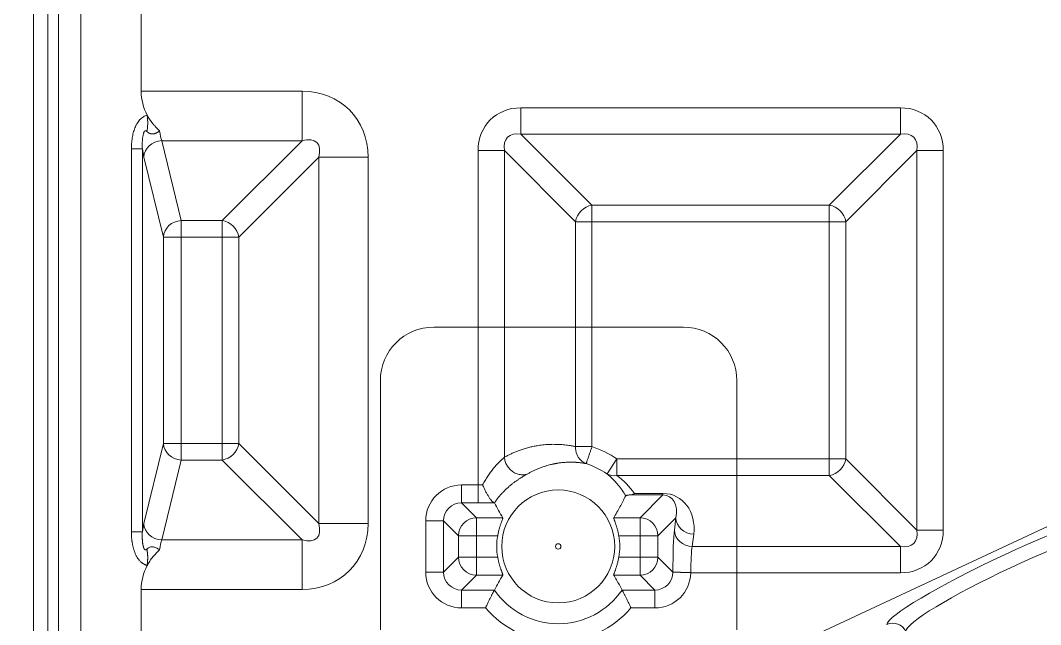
# Model space of a CAD drawing. Header units: millimetres. Extents: x 559 to 1112, y 323 to 643.
# Drawn here: x 668.85 to 697.47, y 464.97 to 481.92 of the extents above; entities that cross this region are included whole.
import ezdxf

# ---------------------------------------------------------------- set-up
doc = ezdxf.new("R2010")
doc.units = ezdxf.units.MM
doc.layers.add('core', color=7, linetype='Continuous', lineweight=20)

msp = doc.modelspace()

# ---------------------------------------------------------------- linework, layer by layer
at = {"layer": 'core', "lineweight": 13}
for p, q in [((669.211, 497.342), (669.211, 453.078)), ((669.613, 453.078), (669.613, 497.342)), ((669.917, 483.487), (669.917, 453.078)), ((670.542, 453.078), (670.542, 483.425)), ((672.236, 483.428), (672.236, 479.935)), ((676.752, 479.936), (672.236, 479.936)), ((676.752, 479.936), (676.752, 478.549)), ((693.535, 479.472), (682.887, 479.472)), ((682.887, 478.732), (682.887, 479.472)), ((693.535, 479.472), (693.535, 478.732)), ((672.81, 478.549), (676.752, 478.549)), ((672.81, 478.549), (673.359, 476.306)), ((674.509, 476.306), (676.752, 478.549)), ((682.887, 478.732), (693.535, 478.732)), ((682.887, 478.732), (684.881, 476.738)), ((691.54, 476.738), (693.535, 478.732)), ((671.959, 478.32), (671.959, 467.573)), ((671.959, 478.32), (672.267, 478.32)), ((672.267, 467.573), (672.267, 478.32)), ((681.685, 478.27), (682.425, 478.27)), ((681.685, 478.27), (681.685, 473.318)), ((682.425, 473.318), (682.425, 478.27)), ((684.419, 476.276), (682.425, 478.27)), ((693.997, 478.27), (692.003, 476.276)), ((693.997, 478.27), (694.736, 478.27)), ((693.997, 478.27), (693.997, 467.622)), ((694.736, 467.622), (694.736, 478.27)), ((672.858, 475.844), (672.31, 478.087)), ((677.215, 478.087), (674.971, 475.844)), ((677.215, 478.087), (678.601, 478.087)), ((677.215, 478.087), (677.215, 467.806)), ((678.601, 467.806), (678.601, 478.087)), ((684.881, 476.276), (684.881, 476.738)), ((691.54, 476.738), (684.881, 476.738)), ((691.54, 476.738), (691.54, 476.276)), ((673.359, 475.844), (673.359, 476.306)), ((674.509, 476.306), (673.359, 476.306)), ((674.509, 476.306), (674.509, 475.844)), ((684.419, 476.276), (684.419, 473.318)), ((684.419, 476.276), (684.881, 476.276)), ((684.881, 476.276), (691.54, 476.276)), ((684.881, 473.318), (684.881, 476.276)), ((691.54, 476.276), (692.003, 476.276)), ((691.54, 476.276), (691.54, 469.617)), ((692.003, 469.617), (692.003, 476.276)), ((672.858, 475.844), (672.858, 470.049)), ((672.858, 475.844), (673.359, 475.844)), ((673.359, 470.049), (673.359, 475.844)), ((673.359, 475.844), (674.509, 475.844)), ((674.509, 475.844), (674.509, 470.049)), ((674.509, 475.844), (674.971, 475.844)), ((674.971, 470.049), (674.971, 475.844)), ((681.685, 473.318), (681.685, 468.887)), ((682.425, 469.664), (682.425, 473.318)), ((684.419, 473.318), (684.419, 469.963)), ((684.881, 469.963), (684.881, 473.318)), ((672.31, 467.806), (672.858, 470.049)), ((673.359, 470.049), (672.858, 470.049)), ((673.359, 469.587), (673.359, 470.049)), ((674.509, 470.049), (673.359, 470.049)), ((674.971, 470.049), (674.509, 470.049)), ((674.509, 469.587), (674.509, 470.049)), ((674.971, 470.049), (677.215, 467.806)), ((673.359, 469.587), (672.81, 467.343)), ((673.359, 469.587), (674.509, 469.587)), ((676.752, 467.343), (674.509, 469.587)), ((685.583, 469.617), (685.303, 469.2)), ((688.945, 469.617), (685.583, 469.617)), ((685.583, 469.154), (685.583, 469.617)), ((688.945, 469.617), (688.945, 469.154)), ((691.54, 469.617), (688.945, 469.617)), ((692.003, 469.617), (691.54, 469.617)), ((691.54, 469.617), (691.54, 469.154)), ((692.003, 469.617), (693.997, 467.622)), ((685.583, 469.154), (688.945, 469.154)), ((688.945, 469.154), (688.945, 467.16)), ((688.945, 469.154), (691.54, 469.154)), ((693.535, 467.16), (691.54, 469.154)), ((681.222, 468.385), (681.222, 468.887)), ((681.685, 468.887), (681.222, 468.887)), ((681.685, 468.887), (681.685, 468.385)), ((685.945, 468.608), (686.872, 468.608)), ((686.872, 468.648), (686.076, 468.648)), ((686.23, 467.966), (686.872, 468.608)), ((686.872, 468.648), (686.872, 468.608)), ((681.222, 468.385), (681.641, 467.966)), ((681.222, 468.385), (681.685, 468.385)), ((681.641, 467.463), (681.641, 467.966)), ((682.381, 467.966), (681.641, 467.966)), ((686.23, 467.966), (685.49, 467.966)), ((686.23, 467.463), (686.23, 467.966)), ((687.235, 467.966), (686.732, 467.463)), ((687.193, 467.622), (687.235, 467.966)), ((678.601, 467.806), (677.215, 467.806)), ((680.719, 467.883), (680.217, 467.883)), ((680.217, 467.883), (680.217, 466.441)), ((681.139, 467.463), (680.719, 467.883)), ((680.719, 466.441), (680.719, 467.883)), ((690.135, 464.208), (697.82, 467.792)), ((681.139, 467.463), (681.641, 467.463)), ((681.139, 467.463), (681.139, 466.86)), ((681.641, 466.86), (681.641, 467.463)), ((681.641, 467.463), (682.237, 467.463)), ((685.634, 467.463), (686.23, 467.463)), ((686.23, 467.463), (686.732, 467.463)), ((686.23, 467.463), (686.23, 466.86)), ((686.732, 466.86), (686.732, 467.463)), ((687.737, 467.504), (687.695, 467.16)), ((694.736, 467.622), (693.997, 467.622)), ((676.752, 467.343), (672.81, 467.343)), ((676.752, 467.343), (676.752, 465.957)), ((688.945, 467.16), (687.695, 467.16)), ((693.535, 467.16), (688.945, 467.16)), ((693.535, 467.16), (693.535, 466.421)), ((680.719, 466.441), (681.139, 466.86)), ((681.641, 466.86), (681.139, 466.86)), ((682.237, 466.86), (681.641, 466.86)), ((681.641, 466.358), (681.641, 466.86)), ((686.23, 466.86), (685.634, 466.86)), ((686.732, 466.86), (686.23, 466.86)), ((686.23, 466.86), (686.23, 466.358)), ((686.732, 466.86), (687.151, 466.441)), ((680.719, 466.441), (680.217, 466.441)), ((681.641, 466.358), (681.222, 465.939)), ((681.641, 466.358), (682.381, 466.358)), ((685.49, 466.358), (686.23, 466.358)), ((686.649, 465.939), (686.23, 466.358)), ((687.653, 466.421), (688.945, 466.421)), ((688.945, 466.421), (693.535, 466.421)), ((672.236, 465.957), (672.236, 463.05)), ((672.236, 465.957), (676.752, 465.957)), ((682.143, 465.939), (681.222, 465.939)), ((681.222, 465.939), (681.222, 465.436)), ((686.649, 465.939), (685.727, 465.939)), ((686.649, 465.939), (686.649, 465.436)), ((681.222, 465.436), (681.895, 465.436)), ((685.975, 465.436), (686.649, 465.436))]:
    msp.add_line(p, q, dxfattribs=at)
at = {"layer": 'core', "color": 2, "lineweight": 13}
for p, q in [((681.685, 473.318), (680.445, 473.318)), ((681.685, 473.318), (680.445, 473.318)), ((682.425, 473.318), (681.685, 473.318)), ((682.425, 473.318), (681.685, 473.318)), ((682.425, 473.318), (684.419, 473.318)), ((682.425, 473.318), (684.419, 473.318)), ((684.419, 473.318), (684.881, 473.318)), ((684.419, 473.318), (684.881, 473.318)), ((687.445, 473.318), (684.881, 473.318)), ((687.445, 473.318), (684.881, 473.318)), ((678.945, 471.818), (678.945, 464.818)), ((678.945, 471.818), (678.945, 464.818)), ((688.945, 469.617), (688.945, 471.818)), ((688.945, 469.617), (688.945, 471.818)), ((688.945, 469.617), (688.945, 469.154)), ((688.945, 469.154), (688.945, 467.16)), ((688.945, 466.421), (688.945, 467.16)), ((688.945, 466.421), (688.945, 467.16)), ((688.945, 464.818), (688.945, 466.421)), ((688.945, 464.818), (688.945, 466.421))]:
    msp.add_line(p, q, dxfattribs=at)
at = {"layer": 'core', "lineweight": 13}
for radius in [1.584, 0.077]:
    msp.add_circle((683.935, 467.162), radius, dxfattribs=at)
for centre, radius, start, end in [((719.145, 493.318), 100.6, 102.90589, 234.03401), ((719.145, 493.318), 100.175, 102.90589, 234.02621), ((719.145, 493.318), 99.403, 102.30628, 234.05643), ((719.145, 493.318), 99.101, 102.30628, 234.08425), ((719.145, 493.318), 99.011, 102.22118, 234.09442), ((683.935, 467.162), 2.956, 56.1318, 71.3427), ((683.935, 467.162), 2.454, 56.1318, 71.3437), ((719.145, 487.282), 85.99, 192.44405, 257.55596), ((719.145, 487.282), 84.657, 193.18185, 256.81814), ((683.935, 467.162), 1.725, 169.9362, 190.0638), ((683.935, 467.162), 1.725, 349.9362, 10.0638), ((683.935, 467.162), 2.169, 214.3176, 325.6825), ((683.935, 467.162), 2.672, 220.2252, 319.7748)]:
    msp.add_arc(centre, radius, start, end, dxfattribs=at)
at = {"layer": 'core', "color": 2, "lineweight": 13}
for centre, start, end in [((680.445, 471.818), 90, 180), ((680.445, 471.818), 90, 180), ((687.445, 471.818), 0, 90), ((687.445, 471.818), 0, 90)]:
    msp.add_arc(centre, 1.5, start, end, dxfattribs=at)
at = {"layer": 'core', "lineweight": 13}
for centre, major_axis, ratio, start_param, end_param in [((673.826, 479.936), (1.59, 0), 0.948965, 3.141766, 3.600913), ((676.411, 477.746), (1.665, 1.665), 0.854588, 5.576034, 6.990337), ((683.109, 478.048), (1.082, -1.082), 0.854588, 2.434441, 3.848744), ((693.313, 478.048), (-1.082, -1.082), 0.854588, 2.434441, 3.848744), ((672.81, 478.087), (-0.489, -0.12), 0.914519, 4.492315, 6.021833), ((672.893, 479.936), (0, 1.509), 0.140139, 2.400552, 2.735758), ((676.411, 477.746), (0.753, 0.753), 0.472398, 5.576034, 6.990337), ((683.109, 478.048), (-0.596, 0.596), 0.596993, 5.576034, 6.990337), ((693.313, 478.048), (0.596, 0.596), 0.596993, 5.576034, 6.990337), ((672.393, 479.936), (0, 2.012), 0.105104, 2.502949, 2.735758), ((684.881, 476.276), (0.356, 0.356), 0.854588, 0.863645, 2.277948), ((691.54, 476.276), (0.356, -0.356), 0.854588, 0.863645, 2.277948), ((673.359, 475.844), (0.489, 0.12), 0.914519, 1.350722, 2.880241), ((674.509, 475.844), (-0.356, 0.356), 0.854588, 4.005238, 5.41954), ((673.359, 470.049), (-0.489, 0.12), 0.914519, 0.261352, 1.79087), ((674.509, 470.049), (0.356, 0.356), 0.854588, 4.005238, 5.41954), ((691.54, 469.617), (-0.356, -0.356), 0.854588, 0.863645, 2.277948), ((685.583, 469.617), (-0.311, -0.395), 0.821182, 0.091839, 0.763976), ((683.935, 467.029), (0, 2.697), 0.992534, 5.356382, 5.620226), ((681.224, 467.88), (0.713, -0.713), 0.997265, 2.357564, 3.925621), ((681.685, 468.956), (0.805, 0), 0.085163, 4.712389, 4.873377), ((686.729, 467.501), (0.492, 1.072), 0.830574, 5.079638, 6.647695), ((686.729, 467.963), (0.302, 0.609), 0.704543, 5.053964, 6.622021), ((681.224, 467.88), (-0.359, 0.359), 0.991846, 5.499157, 7.067214), ((681.685, 468.453), (1.308, 0), 0.052408, 4.712389, 5.062353), ((696.621, 466.563), (3.465, 1.616), 0.105104, 0.05236, 3.089233), ((681.641, 467.463), (-0.356, -0.356), 0.997265, 3.92836, 5.496418), ((686.23, 467.463), (-0.356, 0.356), 0.997265, 3.92836, 5.496418), ((687.737, 467.966), (-0.499, 0.061), 0.91771, 0.13213, 1.682263), ((672.393, 465.957), (0, 2.012), 0.105104, 0.405834, 0.638644), ((672.81, 467.806), (0.489, -0.12), 0.914519, 3.402945, 4.932463), ((676.411, 468.147), (-1.665, 1.665), 0.854588, 2.434441, 3.848744), ((676.411, 468.147), (-0.753, 0.753), 0.472398, 2.434441, 3.848744), ((696.79, 466.2), (3.1, 1.446), 0.117469, 0.05236, 3.089233), ((687.22, 466.421), (0, 1.308), 0.052408, 0.405834, 1.555375), ((687.695, 467.622), (0.499, -0.061), 0.91771, 3.273722, 4.823856), ((693.313, 467.844), (-1.082, 1.082), 0.854588, 2.434441, 3.848744), ((693.313, 467.844), (-0.596, 0.596), 0.596993, 2.434441, 3.848744), ((672.893, 465.957), (0, 1.509), 0.140139, 0.405834, 0.743148), ((687.722, 466.421), (0, 0.805), 0.085163, 0.405834, 1.570796), ((681.641, 466.86), (0.356, -0.356), 0.997265, 3.92836, 5.496418), ((686.23, 466.86), (0.356, 0.356), 0.997265, 3.92836, 5.496418), ((673.826, 465.957), (1.59, 0), 0.948965, 2.682272, 3.141593), ((681.224, 466.444), (0.713, 0.713), 0.997265, 2.357564, 3.925621), ((681.224, 466.444), (0.359, 0.359), 0.991846, 2.357564, 3.925621), ((686.646, 466.444), (-0.359, 0.359), 0.991846, 2.357564, 3.925605), ((686.646, 466.444), (-0.713, 0.713), 0.997265, 2.357564, 3.905594), ((693.322, 464.606), (0.402, -0.011), 0.993174, 0.465289, 2.030615)]:
    msp.add_ellipse(centre, major_axis=major_axis, ratio=ratio, start_param=start_param, end_param=end_param, dxfattribs=at)
for points, knots in [([(672.4, 479.267), (672.382, 479.261), (672.364, 479.254), (672.329, 479.239), (672.295, 479.221), (672.262, 479.197), (672.238, 479.178), (672.23, 479.171), (672.215, 479.156), (672.207, 479.149), (672.171, 479.11), (672.144, 479.074), (672.115, 479.025), (672.109, 479.015), (672.098, 478.994), (672.093, 478.984), (672.077, 478.952), (672.067, 478.93), (672.041, 478.862), (672.026, 478.816), (672.001, 478.721), (671.991, 478.673), (671.979, 478.599), (671.975, 478.574), (671.969, 478.524), (671.967, 478.498), (671.961, 478.422), (671.959, 478.371), (671.959, 478.32)], [0, 0, 0, 0, 0.0625, 0.0625, 0.125, 0.1875, 0.1875, 0.21875, 0.21875, 0.25, 0.25, 0.375, 0.375, 0.40625, 0.40625, 0.4375, 0.4375, 0.5, 0.5, 0.625, 0.625, 0.75, 0.75, 0.8125, 0.8125, 0.875, 0.875, 1, 1, 1, 1]), ([(672.4, 479.267), (672.407, 479.227), (672.411, 479.187), (672.417, 479.108), (672.419, 479.069), (672.418, 478.991), (672.415, 478.953), (672.407, 478.878), (672.402, 478.842), (672.394, 478.807)], [0, 0, 0, 0, 0.25, 0.25, 0.5, 0.5, 0.75, 0.75, 1, 1, 1, 1]), ([(672.4, 479.267), (672.403, 479.262), (672.408, 479.252), (672.416, 479.237), (672.425, 479.222), (672.433, 479.207), (672.442, 479.193), (672.451, 479.178), (672.461, 479.163), (672.47, 479.148), (672.48, 479.134), (672.49, 479.119), (672.501, 479.105), (672.511, 479.09), (672.522, 479.076), (672.533, 479.061), (672.545, 479.047), (672.556, 479.033), (672.572, 479.015), (672.591, 478.992), (672.613, 478.967), (672.636, 478.941), (672.659, 478.917), (672.682, 478.892), (672.705, 478.868), (672.728, 478.845), (672.743, 478.83), (672.751, 478.822)], [0, 0, 0, 0, 0.027823, 0.055911, 0.084267, 0.112893, 0.141792, 0.170968, 0.200423, 0.23016, 0.26018, 0.290488, 0.321085, 0.351973, 0.383155, 0.414634, 0.44641, 0.478487, 0.510867, 0.571766, 0.632735, 0.693772, 0.754879, 0.816055, 0.8773, 0.938615, 1, 1, 1, 1]), ([(672.394, 478.807), (672.388, 478.813), (672.382, 478.818), (672.373, 478.824), (672.369, 478.825), (672.362, 478.827), (672.358, 478.828), (672.351, 478.827), (672.349, 478.827), (672.345, 478.825), (672.343, 478.824), (672.339, 478.822), (672.336, 478.82), (672.332, 478.816), (672.33, 478.814), (672.326, 478.809), (672.324, 478.807), (672.321, 478.801), (672.316, 478.793), (672.311, 478.783), (672.306, 478.771), (672.304, 478.764), (672.299, 478.751), (672.297, 478.744), (672.292, 478.725), (672.289, 478.711), (672.281, 478.672), (672.277, 478.646), (672.272, 478.606), (672.271, 478.593), (672.269, 478.568), (672.268, 478.555), (672.266, 478.517), (672.265, 478.491), (672.263, 478.417), (672.264, 478.368), (672.267, 478.32)], [0, 0, 0, 0, 0.0625, 0.0625, 0.09375, 0.09375, 0.125, 0.125, 0.140625, 0.140625, 0.15625, 0.15625, 0.171875, 0.171875, 0.1875, 0.1875, 0.203125, 0.203125, 0.21875, 0.25, 0.25, 0.28125, 0.28125, 0.3125, 0.3125, 0.375, 0.375, 0.5, 0.5, 0.5625, 0.5625, 0.625, 0.625, 0.75, 0.75, 1, 1, 1, 1]), ([(672.394, 478.807), (672.397, 478.805), (672.401, 478.801), (672.408, 478.795), (672.415, 478.789), (672.422, 478.784), (672.428, 478.779), (672.435, 478.774), (672.441, 478.77), (672.447, 478.767), (672.453, 478.763), (672.459, 478.76), (672.465, 478.757), (672.47, 478.755), (672.476, 478.752), (672.481, 478.75), (672.487, 478.749), (672.492, 478.747), (672.497, 478.745), (672.502, 478.744), (672.506, 478.743), (672.511, 478.742), (672.516, 478.741), (672.52, 478.74), (672.524, 478.74), (672.528, 478.739), (672.532, 478.739), (672.536, 478.738), (672.54, 478.738), (672.543, 478.738), (672.55, 478.738), (672.561, 478.738), (672.576, 478.739), (672.591, 478.741), (672.606, 478.745), (672.621, 478.75), (672.636, 478.756), (672.649, 478.761), (672.66, 478.766), (672.668, 478.77), (672.677, 478.775), (672.686, 478.779), (672.694, 478.784), (672.705, 478.79), (672.716, 478.797), (672.726, 478.804), (672.734, 478.809), (672.74, 478.813), (672.744, 478.817), (672.747, 478.82), (672.749, 478.822), (672.749, 478.823)], [0, 0, 0, 0, 0.033106, 0.064608, 0.094582, 0.123098, 0.150227, 0.176035, 0.200587, 0.223943, 0.246163, 0.267302, 0.287415, 0.306553, 0.324765, 0.342098, 0.358596, 0.374302, 0.389256, 0.403495, 0.417054, 0.429969, 0.44227, 0.453986, 0.465146, 0.475774, 0.485896, 0.495532, 0.504703, 0.513429, 0.521725, 0.556266, 0.589253, 0.62119, 0.652609, 0.684034, 0.715957, 0.748813, 0.767459, 0.786496, 0.806009, 0.826097, 0.846877, 0.868485, 0.903626, 0.931814, 0.95067, 0.966983, 0.980762, 0.991874, 1, 1, 1, 1]), ([(684.419, 469.963), (684.409, 469.965), (684.385, 469.97), (684.344, 469.978), (684.293, 469.987), (684.231, 469.996), (684.16, 470.006), (684.078, 470.015), (683.986, 470.022), (683.863, 470.028), (683.713, 470.028), (683.543, 470.017), (683.392, 469.998), (683.256, 469.974), (683.134, 469.946), (683.012, 469.913), (682.914, 469.882), (682.84, 469.855), (682.79, 469.836), (682.741, 469.817), (682.693, 469.796), (682.646, 469.776), (682.6, 469.754), (682.555, 469.733), (682.511, 469.71), (682.467, 469.688), (682.439, 469.672), (682.425, 469.664)], [0, 0, 0, 0, 0.015392, 0.035861, 0.061405, 0.092025, 0.12772, 0.168488, 0.214331, 0.265246, 0.353732, 0.438482, 0.519506, 0.580608, 0.641726, 0.70286, 0.764015, 0.789558, 0.814671, 0.839353, 0.863603, 0.887421, 0.910805, 0.933755, 0.956271, 0.978352, 1, 1, 1, 1]), ([(684.419, 469.963), (684.419, 469.963), (684.42, 469.963), (684.421, 469.963), (684.423, 469.963), (684.426, 469.963), (684.43, 469.963), (684.436, 469.963), (684.443, 469.963), (684.453, 469.963), (684.462, 469.963), (684.476, 469.963), (684.495, 469.963), (684.52, 469.963), (684.546, 469.963), (684.574, 469.963), (684.614, 469.963), (684.657, 469.963), (684.702, 469.963), (684.748, 469.963), (684.808, 469.963), (684.857, 469.963), (684.881, 469.963)], [0, 0, 0, 0, 0.003872, 0.007779, 0.015594, 0.031223, 0.046853, 0.062482, 0.093741, 0.125, 0.15625, 0.1875, 0.25, 0.3125, 0.375, 0.4375, 0.5, 0.625, 0.6875, 0.75, 0.875, 1, 1, 1, 1]), ([(684.72, 469.487), (684.721, 469.489), (684.722, 469.493), (684.726, 469.504), (684.727, 469.508), (684.731, 469.518), (684.733, 469.524), (684.739, 469.543), (684.744, 469.558), (684.756, 469.593), (684.763, 469.613), (684.778, 469.657), (684.79, 469.693), (684.807, 469.745), (684.826, 469.8), (684.851, 469.873), (684.871, 469.933), (684.881, 469.963)], [0, 0, 0, 0, 0.125, 0.125, 0.1875, 0.1875, 0.25, 0.25, 0.375, 0.375, 0.5, 0.5, 0.625, 0.6875, 0.75, 0.875, 1, 1, 1, 1]), ([(684.455, 469.751), (684.467, 469.723), (684.481, 469.695), (684.551, 469.585), (684.63, 469.52), (684.72, 469.487)], [0, 0, 0, 0, 0.232963, 0.232963, 1, 1, 1, 1]), ([(682.425, 469.664), (682.42, 469.66), (682.416, 469.656), (682.406, 469.647), (682.401, 469.643), (682.385, 469.629), (682.374, 469.619), (682.339, 469.587), (682.314, 469.564), (682.275, 469.525), (682.261, 469.512), (682.233, 469.483), (682.219, 469.468), (682.177, 469.423), (682.149, 469.39), (682.106, 469.339), (682.092, 469.322), (682.065, 469.286), (682.051, 469.268), (682.01, 469.212), (681.983, 469.174), (681.932, 469.095), (681.907, 469.055), (681.859, 468.973), (681.836, 468.931), (681.814, 468.888)], [0, 0, 0, 0, 0.03125, 0.03125, 0.0625, 0.0625, 0.125, 0.125, 0.25, 0.25, 0.3125, 0.3125, 0.375, 0.375, 0.5, 0.5, 0.5625, 0.5625, 0.625, 0.625, 0.75, 0.75, 0.875, 0.875, 1, 1, 1, 1]), ([(683.081, 469.201), (683.047, 469.188), (683.012, 469.179), (682.939, 469.171), (682.902, 469.172), (682.828, 469.183), (682.792, 469.193), (682.721, 469.222), (682.687, 469.24), (682.623, 469.286), (682.593, 469.312), (682.539, 469.371), (682.516, 469.404), (682.476, 469.473), (682.46, 469.51), (682.436, 469.586), (682.428, 469.625), (682.425, 469.664)], [0, 0, 0, 0, 0.125, 0.125, 0.25, 0.25, 0.375, 0.375, 0.5, 0.5, 0.625, 0.625, 0.75, 0.75, 0.875, 0.875, 1, 1, 1, 1]), ([(683.935, 469.501), (683.928, 469.5), (683.914, 469.497), (683.892, 469.494), (683.871, 469.49), (683.849, 469.486), (683.831, 469.483), (683.814, 469.479), (683.796, 469.475), (683.774, 469.471), (683.749, 469.465), (683.707, 469.455), (683.649, 469.44), (683.577, 469.419), (683.513, 469.398), (683.458, 469.379), (683.411, 469.361), (683.366, 469.343), (683.322, 469.324), (683.279, 469.305), (683.237, 469.285), (683.197, 469.264), (683.157, 469.244), (683.119, 469.223), (683.093, 469.208), (683.081, 469.201)], [0, 0, 0, 0, 0.024881, 0.049846, 0.074897, 0.100033, 0.125254, 0.141211, 0.16171, 0.18675, 0.216328, 0.250441, 0.332958, 0.416346, 0.500603, 0.555974, 0.610135, 0.663086, 0.71483, 0.765368, 0.814699, 0.862827, 0.909753, 0.955476, 1, 1, 1, 1]), ([(684.72, 469.487), (684.712, 469.488), (684.696, 469.491), (684.671, 469.496), (684.646, 469.499), (684.622, 469.503), (684.597, 469.506), (684.572, 469.51), (684.548, 469.512), (684.523, 469.515), (684.498, 469.517), (684.474, 469.519), (684.449, 469.521), (684.424, 469.523), (684.4, 469.524), (684.375, 469.525), (684.351, 469.526), (684.318, 469.526), (684.277, 469.527), (684.229, 469.526), (684.18, 469.524), (684.131, 469.522), (684.082, 469.518), (684.033, 469.513), (683.984, 469.508), (683.951, 469.503), (683.935, 469.501)], [0, 0, 0, 0, 0.03122, 0.062445, 0.093675, 0.12491, 0.15615, 0.187394, 0.218643, 0.249898, 0.281157, 0.312421, 0.34369, 0.374964, 0.406243, 0.437527, 0.468816, 0.50011, 0.56257, 0.625038, 0.687513, 0.749996, 0.812487, 0.874984, 0.937489, 1, 1, 1, 1]), ([(683.081, 469.201), (683.07, 469.195), (683.059, 469.188), (683.033, 469.174), (683.02, 469.166), (682.977, 469.141), (682.945, 469.122), (682.892, 469.089), (682.873, 469.078), (682.844, 469.059), (682.834, 469.052), (682.814, 469.039), (682.763, 469.005), (682.709, 468.967), (682.642, 468.916), (682.62, 468.898), (682.585, 468.869), (682.573, 468.86), (682.55, 468.84), (682.493, 468.79), (682.436, 468.736), (682.38, 468.678), (682.369, 468.666), (682.347, 468.642), (682.314, 468.606), (682.282, 468.569), (682.22, 468.493), (682.181, 468.44), (682.143, 468.385)], [0, 0, 0, 0, 0.0625, 0.0625, 0.125, 0.125, 0.25, 0.25, 0.3125, 0.3125, 0.34375, 0.34375, 0.375, 0.5, 0.5, 0.5625, 0.5625, 0.59375, 0.59375, 0.625, 0.75, 0.75, 0.78125, 0.78125, 0.8125, 0.875, 0.875, 1, 1, 1, 1]), ([(685.827, 468.58), (685.797, 468.633), (685.765, 468.685), (685.693, 468.79), (685.654, 468.842), (685.59, 468.919), (685.568, 468.945), (685.521, 468.997), (685.496, 469.022), (685.42, 469.099), (685.364, 469.15), (685.303, 469.2)], [0, 0, 0, 0, 0.25, 0.25, 0.5, 0.5, 0.625, 0.625, 0.75, 0.75, 1, 1, 1, 1]), ([(682.134, 468.389), (682.126, 468.391), (682.118, 468.396), (682.102, 468.408), (682.097, 468.412), (682.085, 468.424), (682.079, 468.43), (682.06, 468.451), (682.046, 468.468), (682.024, 468.497), (682.017, 468.507), (682.002, 468.528), (681.987, 468.551), (681.972, 468.575), (681.957, 468.6), (681.949, 468.613), (681.926, 468.653), (681.911, 468.681), (681.89, 468.724), (681.882, 468.738), (681.868, 468.768), (681.854, 468.797), (681.841, 468.827), (681.831, 468.85), (681.827, 468.858), (681.821, 468.873), (681.818, 468.881), (681.814, 468.888)], [0, 0, 0, 0, 0.125, 0.125, 0.1875, 0.1875, 0.25, 0.25, 0.375, 0.375, 0.4375, 0.4375, 0.5, 0.5625, 0.5625, 0.625, 0.625, 0.75, 0.75, 0.8125, 0.8125, 0.875, 0.9375, 0.9375, 0.96875, 0.96875, 1, 1, 1, 1]), ([(685.49, 467.966), (685.552, 468.068), (685.611, 468.17), (685.723, 468.375), (685.776, 468.478), (685.827, 468.58)], [0, 0, 0, 0, 0.5, 0.5, 1, 1, 1, 1]), ([(685.945, 468.608), (685.931, 468.607), (685.92, 468.606), (685.9, 468.604), (685.892, 468.602), (685.877, 468.6), (685.871, 468.599), (685.861, 468.597), (685.856, 468.595), (685.844, 468.592), (685.839, 468.59), (685.831, 468.585), (685.828, 468.582), (685.827, 468.58)], [0, 0, 0, 0, 0.125, 0.125, 0.25, 0.25, 0.375, 0.375, 0.5, 0.5, 0.75, 0.75, 1, 1, 1, 1]), ([(686.076, 468.648), (686.071, 468.645), (686.065, 468.642), (686.054, 468.637), (686.048, 468.635), (686.032, 468.628), (686.021, 468.624), (685.988, 468.614), (685.966, 468.609), (685.945, 468.608)], [0, 0, 0, 0, 0.125, 0.125, 0.25, 0.25, 0.5, 0.5, 1, 1, 1, 1]), ([(682.143, 468.385), (682.18, 468.315), (682.218, 468.245), (682.297, 468.105), (682.338, 468.036), (682.381, 467.966)], [0, 0, 0, 0, 0.5, 0.5, 1, 1, 1, 1]), ([(682.381, 467.966), (682.382, 467.964), (682.381, 467.959), (682.378, 467.947), (682.376, 467.943), (682.374, 467.934), (682.373, 467.932), (682.371, 467.925), (682.369, 467.922), (682.363, 467.905), (682.357, 467.889), (682.347, 467.861), (682.343, 467.851), (682.336, 467.83), (682.328, 467.808), (682.32, 467.784), (682.311, 467.759), (682.307, 467.746), (682.295, 467.706), (682.286, 467.679), (682.275, 467.635), (682.271, 467.62), (682.263, 467.59), (682.259, 467.574), (682.249, 467.527), (682.242, 467.496), (682.237, 467.463)], [0, 0, 0, 0, 0.125, 0.125, 0.1875, 0.1875, 0.21875, 0.21875, 0.25, 0.25, 0.375, 0.375, 0.4375, 0.4375, 0.5, 0.5625, 0.5625, 0.625, 0.625, 0.75, 0.75, 0.8125, 0.8125, 0.875, 0.875, 1, 1, 1, 1]), ([(685.634, 467.463), (685.628, 467.496), (685.622, 467.527), (685.611, 467.574), (685.608, 467.589), (685.6, 467.619), (685.596, 467.634), (685.584, 467.679), (685.576, 467.706), (685.563, 467.746), (685.559, 467.759), (685.551, 467.784), (685.547, 467.796), (685.535, 467.83), (685.527, 467.851), (685.517, 467.879), (685.514, 467.888), (685.508, 467.904), (685.505, 467.912), (685.498, 467.932), (685.494, 467.943), (685.491, 467.955), (685.49, 467.958), (685.489, 467.963), (685.489, 467.965), (685.49, 467.966)], [0, 0, 0, 0, 0.125, 0.125, 0.1875, 0.1875, 0.25, 0.25, 0.375, 0.375, 0.4375, 0.4375, 0.5, 0.5, 0.625, 0.625, 0.6875, 0.6875, 0.75, 0.75, 0.875, 0.875, 0.9375, 0.9375, 1, 1, 1, 1]), ([(671.959, 467.573), (671.959, 467.565), (671.959, 467.551), (671.96, 467.528), (671.96, 467.504), (671.961, 467.478), (671.963, 467.451), (671.965, 467.423), (671.967, 467.393), (671.97, 467.362), (671.974, 467.33), (671.978, 467.296), (671.984, 467.262), (671.99, 467.226), (671.998, 467.189), (672.006, 467.152), (672.016, 467.113), (672.027, 467.074), (672.04, 467.035), (672.054, 466.996), (672.075, 466.945), (672.103, 466.887), (672.138, 466.828), (672.173, 466.782), (672.204, 466.748), (672.23, 466.724), (672.25, 466.707), (672.267, 466.694), (672.28, 466.685), (672.29, 466.679), (672.3, 466.673), (672.313, 466.665), (672.331, 466.656), (672.348, 466.647), (672.366, 466.639), (672.383, 466.632), (672.395, 466.628), (672.4, 466.626)], [0, 0, 0, 0, 0.017415, 0.036008, 0.055782, 0.076741, 0.098883, 0.122206, 0.146703, 0.172365, 0.199179, 0.227128, 0.256194, 0.286353, 0.31758, 0.34985, 0.383134, 0.417407, 0.452647, 0.488835, 0.525964, 0.596524, 0.658813, 0.713134, 0.759663, 0.791812, 0.818902, 0.84088, 0.857666, 0.869177, 0.875344, 0.896726, 0.917847, 0.938724, 0.95937, 0.979794, 1, 1, 1, 1]), ([(672.267, 467.573), (672.261, 467.573), (672.249, 467.573), (672.216, 467.573), (672.195, 467.573), (672.142, 467.573), (672.112, 467.573), (672.059, 467.573), (672.04, 467.573), (672.001, 467.573), (671.981, 467.573), (671.959, 467.573)], [0, 0, 0, 0, 0.25, 0.25, 0.5, 0.5, 0.75, 0.75, 0.875, 0.875, 1, 1, 1, 1]), ([(672.267, 467.573), (672.266, 467.561), (672.265, 467.538), (672.264, 467.504), (672.264, 467.471), (672.264, 467.44), (672.264, 467.41), (672.266, 467.382), (672.267, 467.356), (672.269, 467.331), (672.271, 467.307), (672.273, 467.286), (672.275, 467.265), (672.277, 467.247), (672.28, 467.23), (672.282, 467.215), (672.285, 467.202), (672.287, 467.191), (672.289, 467.181), (672.291, 467.17), (672.294, 467.161), (672.296, 467.151), (672.299, 467.143), (672.302, 467.135), (672.304, 467.127), (672.307, 467.12), (672.31, 467.113), (672.313, 467.106), (672.316, 467.101), (672.319, 467.095), (672.322, 467.09), (672.326, 467.086), (672.329, 467.082), (672.332, 467.078), (672.336, 467.075), (672.339, 467.073), (672.343, 467.071), (672.346, 467.069), (672.35, 467.068), (672.353, 467.067), (672.357, 467.067), (672.36, 467.067), (672.364, 467.067), (672.368, 467.068), (672.371, 467.069), (672.375, 467.071), (672.379, 467.073), (672.383, 467.076), (672.387, 467.079), (672.39, 467.082), (672.393, 467.084), (672.394, 467.086)], [0, 0, 0, 0, 0.061656, 0.120153, 0.175551, 0.227906, 0.277272, 0.323702, 0.367246, 0.40795, 0.445859, 0.481016, 0.513462, 0.543236, 0.570375, 0.594915, 0.613327, 0.63094, 0.647771, 0.663836, 0.679155, 0.693747, 0.707635, 0.720842, 0.733396, 0.745326, 0.756667, 0.767456, 0.777735, 0.787552, 0.796961, 0.806021, 0.814796, 0.823357, 0.831777, 0.840133, 0.848503, 0.856961, 0.86558, 0.874426, 0.883562, 0.893042, 0.902913, 0.913219, 0.923995, 0.935274, 0.94708, 0.959438, 0.972367, 0.985883, 1, 1, 1, 1]), ([(672.75, 467.069), (672.718, 467.09), (672.687, 467.109), (672.627, 467.137), (672.597, 467.146), (672.538, 467.154), (672.509, 467.151), (672.451, 467.131), (672.423, 467.113), (672.394, 467.086)], [0, 0, 0, 0, 0.25, 0.25, 0.5, 0.5, 0.75, 0.75, 1, 1, 1, 1]), ([(672.75, 467.068), (672.735, 467.053), (672.719, 467.037), (672.702, 467.019), (672.7, 467.017), (672.696, 467.013), (672.69, 467.007), (672.676, 466.993), (672.665, 466.98), (672.625, 466.939), (672.593, 466.904), (672.548, 466.85), (672.533, 466.831), (672.503, 466.793), (672.489, 466.773), (672.462, 466.733), (672.449, 466.712), (672.424, 466.67), (672.412, 466.648), (672.4, 466.626)], [0, 0, 0, 0, 0.125, 0.125, 0.140625, 0.140625, 0.15625, 0.1875, 0.25, 0.25, 0.5, 0.5, 0.625, 0.625, 0.75, 0.75, 0.875, 0.875, 1, 1, 1, 1]), ([(682.237, 466.86), (682.242, 466.828), (682.249, 466.796), (682.259, 466.75), (682.263, 466.735), (682.27, 466.704), (682.274, 466.689), (682.286, 466.645), (682.295, 466.617), (682.307, 466.578), (682.311, 466.565), (682.32, 466.54), (682.324, 466.528), (682.336, 466.493), (682.343, 466.473), (682.354, 466.445), (682.357, 466.436), (682.363, 466.419), (682.366, 466.412), (682.373, 466.392), (682.377, 466.381), (682.38, 466.369), (682.381, 466.365), (682.381, 466.361), (682.381, 466.359), (682.381, 466.358)], [0, 0, 0, 0, 0.125, 0.125, 0.1875, 0.1875, 0.25, 0.25, 0.375, 0.375, 0.4375, 0.4375, 0.5, 0.5, 0.625, 0.625, 0.6875, 0.6875, 0.75, 0.75, 0.875, 0.875, 0.9375, 0.9375, 1, 1, 1, 1]), ([(685.49, 466.358), (685.489, 466.36), (685.489, 466.365), (685.493, 466.376), (685.494, 466.381), (685.497, 466.389), (685.498, 466.392), (685.5, 466.398), (685.501, 466.402), (685.507, 466.419), (685.513, 466.435), (685.524, 466.463), (685.527, 466.473), (685.535, 466.494), (685.543, 466.516), (685.551, 466.54), (685.559, 466.564), (685.563, 466.577), (685.576, 466.617), (685.584, 466.645), (685.596, 466.689), (685.6, 466.704), (685.607, 466.734), (685.611, 466.75), (685.622, 466.796), (685.628, 466.828), (685.634, 466.86)], [0, 0, 0, 0, 0.125, 0.125, 0.1875, 0.1875, 0.21875, 0.21875, 0.25, 0.25, 0.375, 0.375, 0.4375, 0.4375, 0.5, 0.5625, 0.5625, 0.625, 0.625, 0.75, 0.75, 0.8125, 0.8125, 0.875, 0.875, 1, 1, 1, 1]), ([(682.381, 466.358), (682.338, 466.288), (682.297, 466.218), (682.218, 466.079), (682.18, 466.009), (682.143, 465.939)], [0, 0, 0, 0, 0.5, 0.5, 1, 1, 1, 1]), ([(685.727, 465.939), (685.702, 465.987), (685.651, 466.082), (685.572, 466.221), (685.517, 466.313), (685.49, 466.358)], [0, 0, 0, 0, 0.337549, 0.675098, 1, 1, 1, 1]), ([(687.653, 466.433), (687.649, 466.433), (687.641, 466.433), (687.628, 466.433), (687.616, 466.433), (687.603, 466.433), (687.591, 466.433), (687.578, 466.434), (687.566, 466.434), (687.554, 466.434), (687.542, 466.434), (687.53, 466.434), (687.518, 466.434), (687.506, 466.434), (687.494, 466.434), (687.483, 466.434), (687.471, 466.434), (687.46, 466.434), (687.449, 466.434), (687.438, 466.435), (687.427, 466.435), (687.416, 466.435), (687.406, 466.435), (687.396, 466.435), (687.385, 466.435), (687.375, 466.435), (687.366, 466.435), (687.356, 466.436), (687.347, 466.436), (687.337, 466.436), (687.328, 466.436), (687.319, 466.436), (687.311, 466.436), (687.302, 466.436), (687.294, 466.436), (687.286, 466.437), (687.279, 466.437), (687.271, 466.437), (687.264, 466.437), (687.257, 466.437), (687.25, 466.437), (687.243, 466.437), (687.237, 466.438), (687.23, 466.438), (687.224, 466.438), (687.219, 466.438), (687.213, 466.438), (687.208, 466.438), (687.203, 466.438), (687.198, 466.438), (687.193, 466.439), (687.189, 466.439), (687.185, 466.439), (687.181, 466.439), (687.177, 466.439), (687.174, 466.439), (687.171, 466.439), (687.168, 466.44), (687.165, 466.44), (687.163, 466.44), (687.161, 466.44), (687.159, 466.44), (687.157, 466.44), (687.155, 466.44), (687.154, 466.441), (687.153, 466.441), (687.152, 466.441), (687.151, 466.441), (687.151, 466.441)], [0, 0, 0, 0, 0.016584, 0.033124, 0.04962, 0.066071, 0.082478, 0.098841, 0.115159, 0.131434, 0.147664, 0.163849, 0.179991, 0.196088, 0.212141, 0.22815, 0.244115, 0.260035, 0.275911, 0.291744, 0.307532, 0.323276, 0.338976, 0.354632, 0.370244, 0.385811, 0.401335, 0.416815, 0.43225, 0.447642, 0.46299, 0.478293, 0.493553, 0.508768, 0.52394, 0.539068, 0.554151, 0.569191, 0.584187, 0.599139, 0.614047, 0.628911, 0.643732, 0.658508, 0.673241, 0.687929, 0.702574, 0.717175, 0.731732, 0.746245, 0.760715, 0.77514, 0.789522, 0.80386, 0.818154, 0.832405, 0.846612, 0.860775, 0.874894, 0.888969, 0.903001, 0.916989, 0.930934, 0.944834, 0.958691, 0.972504, 0.986274, 1, 1, 1, 1]), ([(681.895, 465.436), (681.899, 465.444), (681.902, 465.452), (681.91, 465.467), (681.92, 465.49), (681.931, 465.513), (681.952, 465.558), (681.966, 465.587), (681.987, 465.63), (681.994, 465.645), (682.008, 465.672), (682.014, 465.686), (682.034, 465.725), (682.047, 465.75), (682.061, 465.78), (682.064, 465.786), (682.07, 465.797), (682.078, 465.813), (682.086, 465.829), (682.101, 465.858), (682.11, 465.875), (682.121, 465.896), (682.125, 465.903), (682.131, 465.914), (682.136, 465.924), (682.139, 465.931), (682.142, 465.936), (682.143, 465.938), (682.143, 465.939)], [0, 0, 0, 0, 0.03125, 0.03125, 0.0625, 0.125, 0.125, 0.25, 0.25, 0.3125, 0.3125, 0.375, 0.375, 0.5, 0.5, 0.53125, 0.53125, 0.5625, 0.625, 0.625, 0.75, 0.75, 0.8125, 0.8125, 0.875, 0.9375, 0.9375, 1, 1, 1, 1]), ([(685.727, 465.939), (685.728, 465.937), (685.731, 465.932), (685.737, 465.919), (685.74, 465.914), (685.746, 465.903), (685.749, 465.896), (685.76, 465.875), (685.769, 465.858), (685.784, 465.829), (685.789, 465.819), (685.8, 465.797), (685.812, 465.775), (685.824, 465.75), (685.836, 465.725), (685.843, 465.712), (685.863, 465.672), (685.876, 465.645), (685.897, 465.602), (685.904, 465.587), (685.918, 465.558), (685.925, 465.543), (685.939, 465.513), (685.947, 465.498), (685.957, 465.475), (685.961, 465.467), (685.968, 465.452), (685.972, 465.444), (685.975, 465.436)], [0, 0, 0, 0, 0.125, 0.125, 0.1875, 0.1875, 0.25, 0.25, 0.375, 0.375, 0.4375, 0.4375, 0.5, 0.5625, 0.5625, 0.625, 0.625, 0.75, 0.75, 0.8125, 0.8125, 0.875, 0.875, 0.9375, 0.9375, 0.96875, 0.96875, 1, 1, 1, 1])]:
    msp.add_open_spline(points, degree=3, knots=knots, dxfattribs=at)
for points in [[(684.419, 469.963), (684.417, 469.89), (684.429, 469.817), (684.455, 469.751)], [(682.143, 468.385), (682.143, 468.386), (682.139, 468.388), (682.134, 468.389)]]:
    msp.add_open_spline(points, degree=3, dxfattribs=at)
msp.add_rational_spline([(672.394, 467.086), (672.424, 466.943), (672.426, 466.787), (672.4, 466.626)], [0.999999999891, 0.980330012962, 0.980330012982, 0.999999999949], degree=3, dxfattribs=at)

doc.saveas('drawing.dxf')
